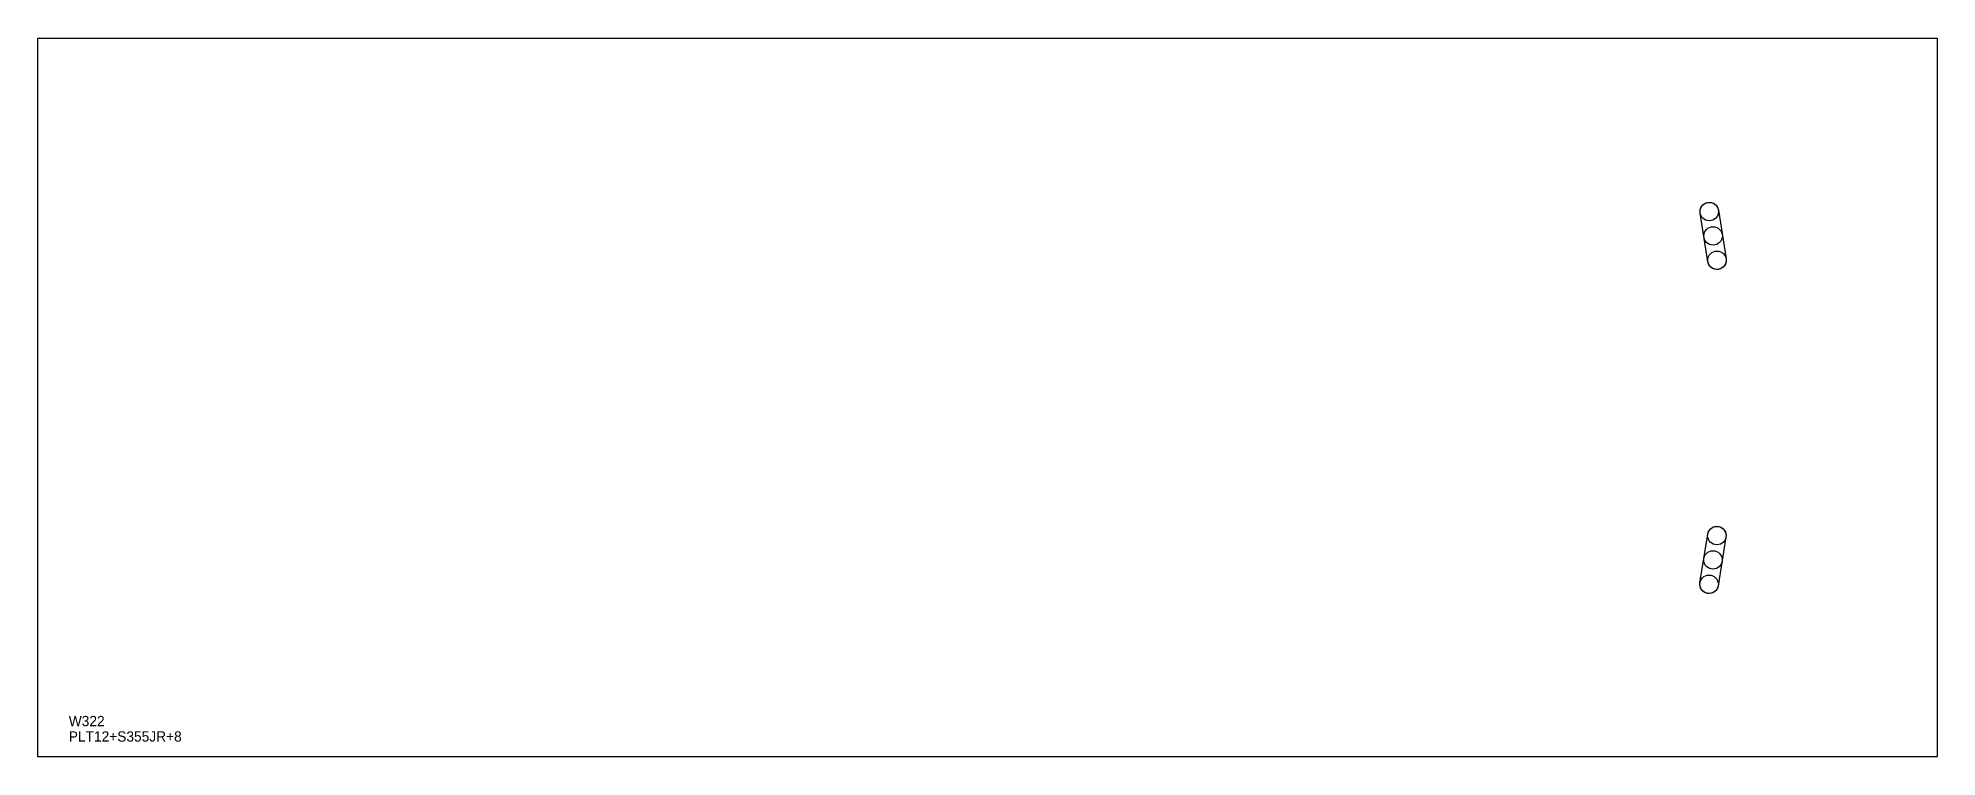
# Model space of a CAD drawing. Extents: x 0 to 1850, y 0 to 700.
import ezdxf

# ---------------------------------------------------------------- set-up
doc = ezdxf.new("R2010")
doc.units = 0
for name, color, linetype in [('18', 7, 'CONTINUOUS'), ('CUT', 7, 'CONTINUOUS'), ('LAYOUT', 4, 'CONTINUOUS'), ('SCRIBE', 3, 'CONTINUOUS'), ('TEXT', 7, 'CONTINUOUS')]:
    doc.layers.add(name, color=color, linetype=linetype)

msp = doc.modelspace()

# ---------------------------------------------------------------- linework, layer by layer
at = {"layer": '18', "color": 7, "linetype": 'CONTINUOUS'}
for centre, radius in [((1627.968, 531.014), 9), ((1631.739, 507.312), 9), ((1635.51, 483.61), 9), ((1635.374, 215.565), 9), ((1631.607, 191.863), 9), ((1627.84, 168.16), 9), ((0, 0), 0), ((0, 0), 0)]:
    msp.add_circle(centre, radius, dxfattribs=at)
at = {"layer": 'CUT', "color": 7, "linetype": 'CONTINUOUS'}
msp.add_lwpolyline([(0, 0), (0, 700), (1849.84, 700), (1849.84, 0)], close=True, dxfattribs=at)
at = {"layer": 'LAYOUT', "color": 4, "linetype": 'CONTINUOUS'}
for points in [[(1644.398, 485.024, -1), (1626.622, 482.196), (1619.08, 529.6, -0.99999992), (1636.856, 532.428)], [(1636.728, 166.747, -1), (1618.952, 169.573), (1626.485, 216.978, -1), (1644.262, 214.153)]]:
    msp.add_lwpolyline(points, format="xyb", close=True, dxfattribs=at)

# ---------------------------------------------------------------- texts
at = {"layer": 'SCRIBE', "color": 3}
msp.add_text('W322', height=10, dxfattribs=at).set_placement((30, 30))
at = {"layer": 'TEXT', "color": 7}
msp.add_text('PLT12+S355JR+8', height=10, dxfattribs=at).set_placement((30, 15))

doc.saveas('drawing.dxf')
